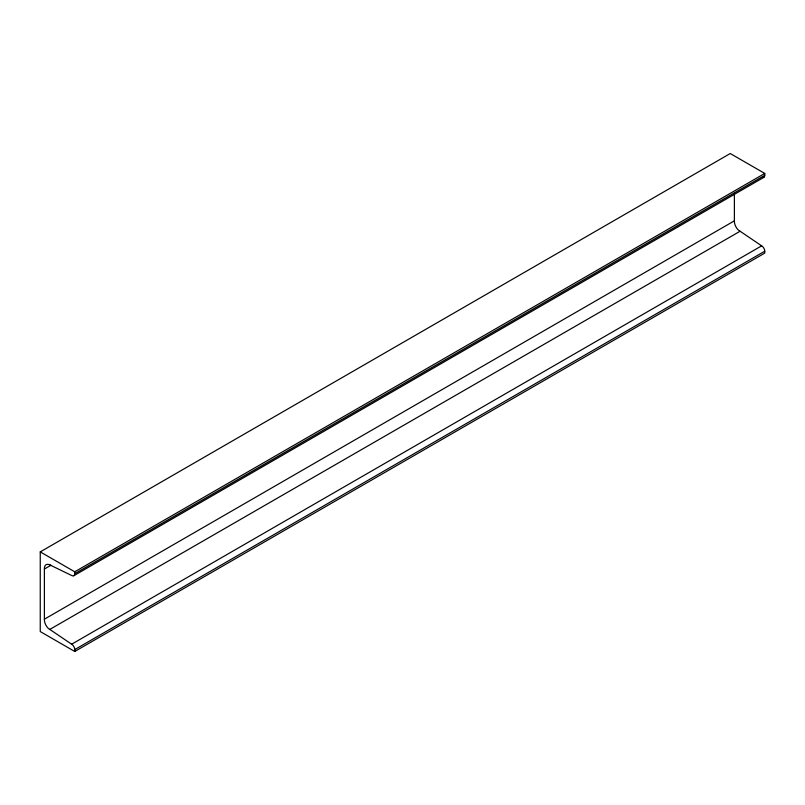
<?xml version="1.0" encoding="UTF-8"?>
<svg xmlns="http://www.w3.org/2000/svg" width="805" height="805" viewBox="0 0 805 805"><rect width="100%" height="100%" fill="white"/><g stroke="black" fill="none" stroke-linecap="round" stroke-linejoin="round"><path stroke-width="1.21" d="M734.391 193.24L734.391 220.832A8.322 4.8 60 0 0 738.296 230.019L761.641 245.847A4.387 2.536 60 0 1 764.75 251.22L764.75 253.112L74.754 651.476L40.25 631.563L40.25 551.888L730.246 153.524L764.75 173.437L764.75 175.329A4.387 2.536 60 0 1 763.2 177.533M74.754 651.476L74.754 649.595A4.387 2.536 60 0 0 71.645 644.211L48.29 628.383A8.322 4.8 60 0 1 44.386 619.196L44.386 569.034L50.916 565.261M40.25 551.888L74.754 571.802L764.75 173.437M49.658 564.808L71.645 575.484A4.387 2.536 60 0 0 74.754 573.693L764.75 175.329M73.839 575.706L763.844 177.342M44.386 619.196L734.391 220.832M739.936 231.327L49.658 629.51M71.645 644.211L761.641 245.847M74.754 649.595L764.75 251.22M49.93 564.939L48.29 564.355A8.322 4.8 60 0 0 44.386 569.034M74.754 571.802L74.754 573.693"/></g></svg>
